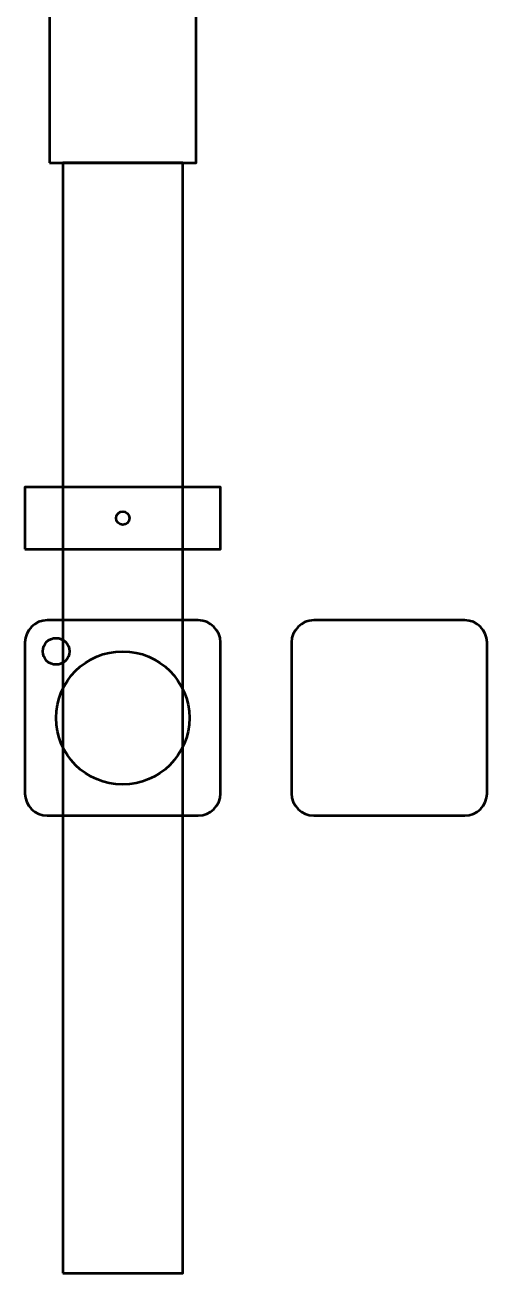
# Model space of a CAD drawing. Header units: centimetres. Extents: x -29.3 to 25.7, y -27.5 to 28.7.
# Drawn here: x -2.2 to 8.2, y -27.5 to 0.61 of the extents above; entities that cross this region are included whole.
import ezdxf

# ---------------------------------------------------------------- set-up
doc = ezdxf.new("R2010")
doc.units = ezdxf.units.CM
doc.header["$MEASUREMENT"] = 0
doc.layers.add('Layer 1', color=7, linetype='Continuous')

msp = doc.modelspace()

# ---------------------------------------------------------------- linework, layer by layer
at = {"layer": 'Layer 1', "lineweight": 53}
for points in [[(-1.65003, -2.50001), (1.64997, -2.50001), (1.64997, 8.49999), (-1.65003, 8.49999), (-1.65003, -2.50001)], [(-1.35003, -27.50001), (1.34997, -27.50001), (1.34997, -2.50001), (-1.35003, -2.50001), (-1.35003, -27.50001)], [(-2.2, -11.2), (2.2, -11.2), (2.2, -9.8), (-2.2, -9.8), (-2.2, -11.2)]]:
    msp.add_lwpolyline(points, close=True, dxfattribs=at)
for centre, major_axis in [((0, -10.5), (0, 0.15)), ((-1.50003, -13.50001), (0, 0.3)), ((0, -15), (0, 1.5))]:
    msp.add_ellipse(centre, major_axis=major_axis, ratio=1, dxfattribs=at)
for points in [[(-2.2, -16.7), (-2.2, -16.7), (-2.2, -13.3), (-2.2, -13.3), (-2.2, -13.3), (-2.2, -13.02386), (-1.97614, -12.8), (-1.7, -12.8), (-1.7, -12.8), (-1.7, -12.8), (1.7, -12.8), (1.7, -12.8), (1.7, -12.8), (1.97614, -12.8), (2.2, -13.02386), (2.2, -13.3), (2.2, -13.3), (2.2, -13.3), (2.2, -16.7), (2.2, -16.7), (2.2, -16.7), (2.2, -16.97614), (1.97614, -17.2), (1.7, -17.2), (1.7, -17.2), (1.7, -17.2), (-1.7, -17.2), (-1.7, -17.2), (-1.7, -17.2), (-1.97614, -17.2), (-2.2, -16.97614), (-2.2, -16.7)], [(3.8, -16.7), (3.8, -16.7), (3.8, -13.3), (3.8, -13.3), (3.8, -13.3), (3.8, -13.02386), (4.02386, -12.8), (4.3, -12.8), (4.3, -12.8), (4.3, -12.8), (7.7, -12.8), (7.7, -12.8), (7.7, -12.8), (7.97614, -12.8), (8.2, -13.02386), (8.2, -13.3), (8.2, -13.3), (8.2, -13.3), (8.2, -16.7), (8.2, -16.7), (8.2, -16.7), (8.2, -16.97614), (7.97614, -17.2), (7.7, -17.2), (7.7, -17.2), (7.7, -17.2), (4.3, -17.2), (4.3, -17.2), (4.3, -17.2), (4.02386, -17.2), (3.8, -16.97614), (3.8, -16.7)]]:
    msp.add_open_spline(points, degree=3, knots=[0, 0, 0, 0, 0.11111111, 0.11111111, 0.11111111, 0.11111111, 0.22222222, 0.22222222, 0.22222222, 0.22222222, 0.33333333, 0.33333333, 0.33333333, 0.33333333, 0.44444444, 0.44444444, 0.44444444, 0.44444444, 0.55555556, 0.55555556, 0.55555556, 0.55555556, 0.66666667, 0.66666667, 0.66666667, 0.66666667, 0.77777778, 0.77777778, 0.77777778, 0.77777778, 1, 1, 1, 1], dxfattribs=at)

doc.saveas('drawing.dxf')
